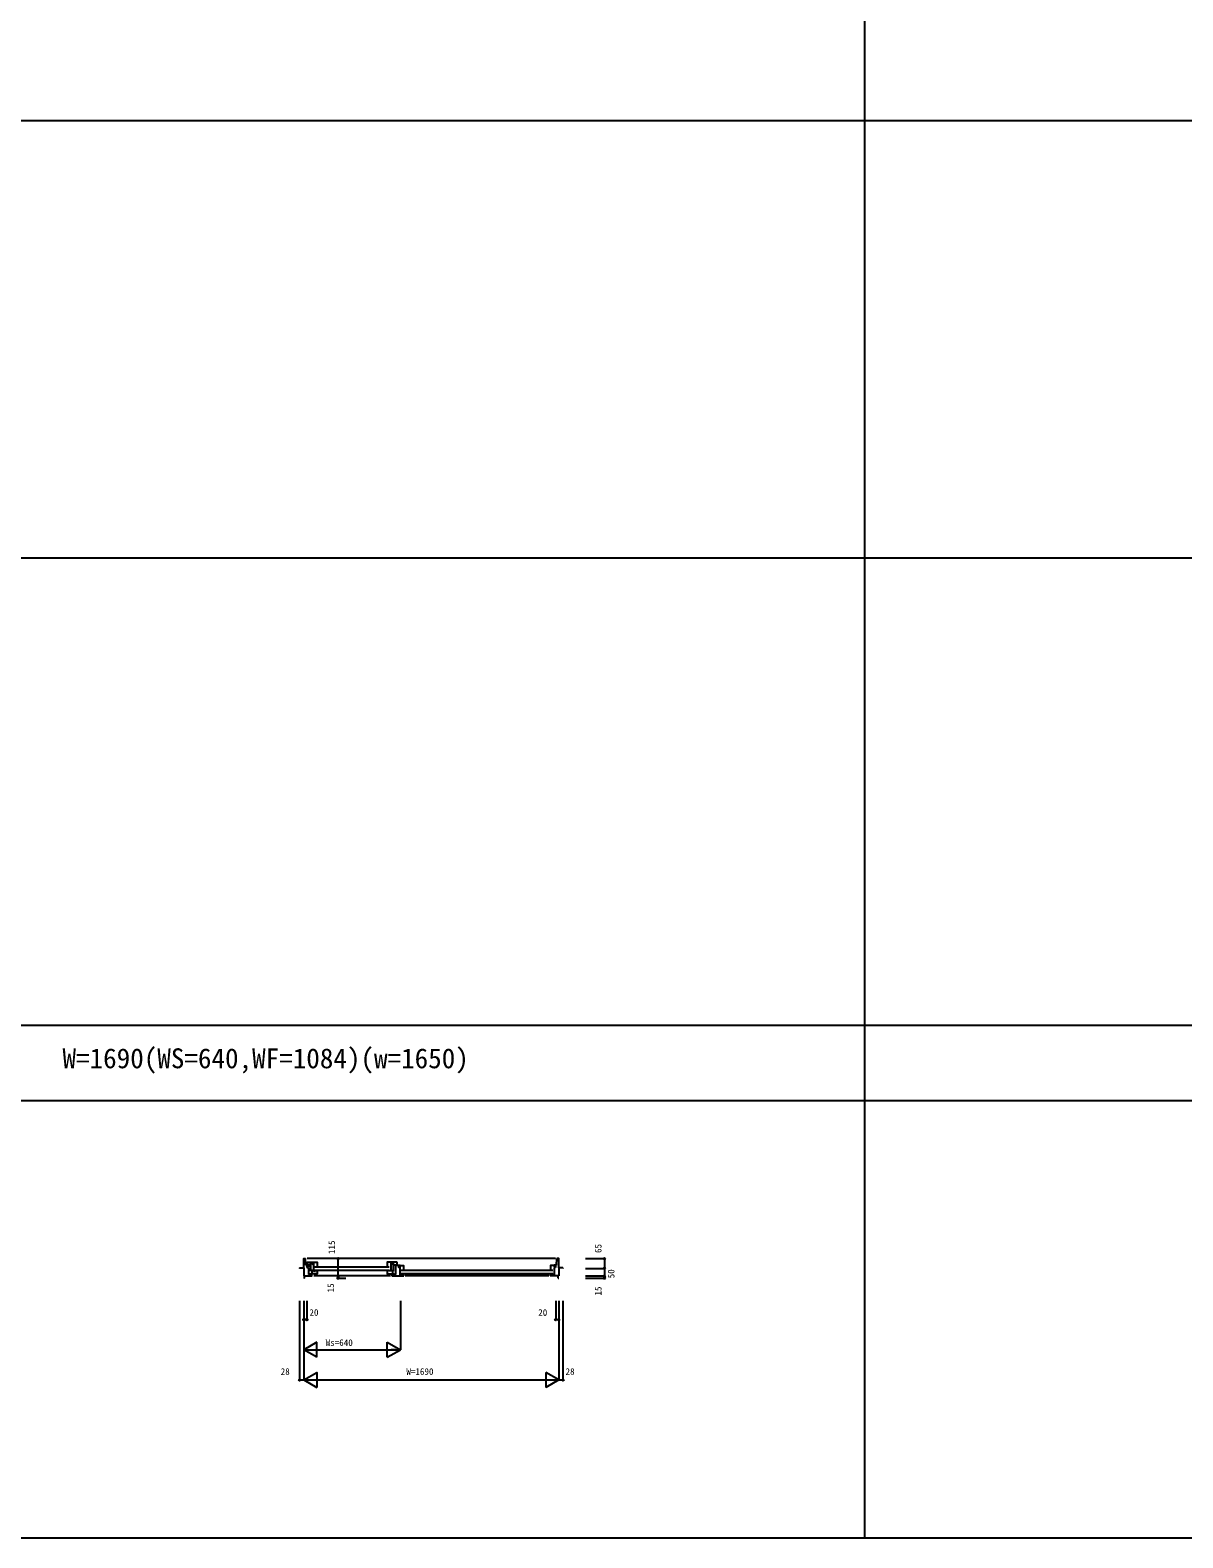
# Model space of a CAD drawing. Units: millimetres, scale not verified. Extents: x -13750 to 13750, y -10000 to 10000.
# Drawn here: x -1534 to 6108, y -10000 to 0 of the extents above; entities that cross this region are included whole.
import ezdxf
from ezdxf.enums import TextEntityAlignment as Align

# ---------------------------------------------------------------- set-up
doc = ezdxf.new("R2010")
doc.units = ezdxf.units.MM
doc.header["$LTSCALE"] = 50
for name, color, linetype in [('0-0_0', 3, 'Continuous'), ('0-2_YKK_B1', 4, 'Continuous'), ('0-4_YKK_F1', 7, 'Continuous'), ('0-6_YKK_N1', 2, 'Continuous')]:
    doc.layers.add(name, color=color, linetype=linetype)
doc.styles.add('ＭＳ ゴシック', font='')
doc.styles.get('ＭＳ ゴシック').set_extended_font_data('MS Gothic')

msp = doc.modelspace()

# ---------------------------------------------------------------- linework, layer by layer
at = {"layer": '0-2_YKK_B1'}
for p, q in [((294.36, -8192.5), (292, -8147.5)), ((294.36, -8192.5), (310, -8192.5)), ((300.8, -8192.5), (300.8, -8207)), ((1948, -8147.5), (302, -8147.5)), ((310, -8192.5), (310, -8203.5)), ((326, -8231.5), (326, -8170.5)), ((874, -8231.5), (874, -8170.5)), ((874, -8189.5), (898, -8189.5)), ((898, -8189.5), (898, -8170.5)), ((1955.64, -8192.5), (1940, -8192.5)), ((1940, -8192.5), (1940, -8203.5)), ((1949.2, -8192.5), (1949.2, -8207)), ((1955.64, -8192.5), (1958, -8147.5)), ((252, -8209.1), (252, -8212.5)), ((280, -8209.1), (280, -8262.5)), ((284, -8262.5), (280, -8262.5)), ((284, -8277.5), (280, -8277.5)), ((284, -8277.5), (284, -8262.5)), ((284, -8262.5), (336, -8262.5)), ((300.8, -8207), (310, -8207)), ((310, -8207), (310, -8252.5)), ((310, -8252.5), (322, -8252.5)), ((322, -8262.5), (322, -8252.5)), ((322, -8252.5), (326.2, -8252.5)), ((344, -8226.1), (326, -8226.1)), ((334, -8252.5), (329.7, -8252.5)), ((332.7, -8226.1), (332.7, -8248.5)), ((334, -8262.5), (334, -8252.5)), ((854, -8262.5), (346, -8262.5)), ((846, -8204.5), (354, -8204.5)), ((846, -8226.5), (354, -8226.5)), ((856, -8226.1), (874, -8226.1)), ((864, -8262.5), (942, -8262.5)), ((866, -8262.5), (866, -8252.5)), ((890, -8252.5), (866, -8252.5)), ((867.3, -8226.1), (867.3, -8248.5)), ((1930, -8226.5), (926, -8226.5)), ((1930, -8248.5), (926, -8248.5)), ((1904, -8262.5), (952, -8262.5)), ((1966, -8262.5), (1914, -8262.5)), ((1916, -8262.5), (1916, -8252.5)), ((1916, -8252.5), (1920.3, -8252.5)), ((1928, -8252.5), (1923.8, -8252.5)), ((1928, -8262.5), (1928, -8252.5)), ((1940, -8252.5), (1928, -8252.5)), ((1949.2, -8207), (1940, -8207)), ((1940, -8207), (1940, -8252.5)), ((1966, -8277.5), (1966, -8262.5)), ((1966, -8262.5), (1970, -8262.5)), ((1966, -8277.5), (1970, -8277.5)), ((1970, -8209.1), (1970, -8262.5)), ((1998, -8209.1), (1998, -8212.5))]:
    msp.add_line(p, q, dxfattribs=at)
for points in [[(252, -8209.1), (280, -8209.1), (280, -8147.5), (292, -8147.5)], [(326, -8189.5), (302, -8189.5), (302, -8170.5), (344, -8170.5), (344, -8181.5)], [(337.2, -8170.5), (337.2, -8185), (344, -8185), (344, -8228.4), (354.5, -8228.4), (354.5, -8227.5), (368, -8227.5)], [(344, -8170.7), (368, -8170.7), (368, -8206.5)], [(862.8, -8170.5), (862.8, -8185), (856, -8185), (856, -8228.4), (845.5, -8228.4), (845.5, -8227.5), (832, -8227.5)], [(856, -8170.7), (832, -8170.7), (832, -8206.5)], [(898, -8170.5), (856, -8170.5), (856, -8181.5)], [(890, -8252.5), (890, -8192.5), (916, -8192.5)], [(916, -8207), (909.2, -8207), (909.2, -8192.5)], [(916, -8192.7), (916, -8192.5), (916, -8195.4)], [(916, -8192.7), (940, -8192.7), (940, -8228.5)], [(916, -8198.7), (916, -8252.5), (940, -8252.5), (940, -8262.5)], [(1940, -8192.7), (1916, -8192.7), (1916, -8228.5)], [(1998, -8209.1), (1970, -8209.1), (1970, -8147.5), (1958, -8147.5)], [(368, -8225.5), (368, -8248.5), (326, -8248.5), (326, -8244.5)], [(832, -8225.5), (832, -8248.5), (874, -8248.5), (874, -8244.5)]]:
    msp.add_lwpolyline(points, dxfattribs=at)
at = {"layer": '0-4_YKK_F1'}
for p, q in [((4000, -10000), (4000, 9500)), ((-13750, -600), (13250, -600)), ((-13750, -3500), (13250, -3500)), ((-13750, -6600), (13250, -6600)), ((-13750, -7100), (13250, -7100)), ((-13750, -10000), (13750, -10000))]:
    msp.add_line(p, q, dxfattribs=at)
at = {"layer": '0-6_YKK_N1'}
for p, q in [((507.43, -8262.5), (507.43, -8147.5)), ((2148, -8147.5), (2273, -8147.5)), ((2273, -8147.5), (2273, -8212.5)), ((507.43, -8277.5), (507.43, -8262.5)), ((507.43, -8277.5), (557.43, -8277.5)), ((2148, -8212.5), (2273, -8212.5)), ((2148, -8262.5), (2273, -8262.5)), ((2148, -8277.5), (2273, -8277.5)), ((252, -8427.5), (252, -8952.5)), ((280, -8427.5), (280, -8952.5)), ((300, -8427.5), (300, -8552.5)), ((920, -8427.5), (920, -8752.5)), ((1950, -8427.5), (1950, -8552.5)), ((1970, -8427.5), (1970, -8952.5)), ((1998, -8427.5), (1998, -8952.5)), ((300, -8552.5), (280, -8552.5)), ((1950, -8552.5), (1970, -8552.5)), ((366.6, -8702.5), (280, -8752.5)), ((280, -8752.5), (920, -8752.5)), ((366.6, -8802.5), (280, -8752.5)), ((366.6, -8802.5), (366.6, -8702.5)), ((833.4, -8802.5), (833.4, -8702.5)), ((833.4, -8702.5), (920, -8752.5)), ((833.4, -8802.5), (920, -8752.5)), ((889, -8752.5), (859, -8752.5)), ((252, -8952.5), (280, -8952.5)), ((280, -8952.5), (1970, -8952.5)), ((280, -8952.5), (366.6, -9002.5)), ((1883.4, -8902.5), (1883.4, -9002.5)), ((1970, -8952.5), (1883.4, -8902.5)), ((1970, -8952.5), (1883.4, -9002.5)), ((1970, -8952.5), (1998, -8952.5))]:
    msp.add_line(p, q, dxfattribs=at)
for points in [[(2273, -8212.5), (2273, -8262.5), (2273, -8277.5)], [(280, -8952.5), (366.6, -8902.5), (366.6, -9002.5)]]:
    msp.add_lwpolyline(points, dxfattribs=at)
for centre in [(507.43, -8147.5), (2273, -8147.5), (507.43, -8262.5), (507.43, -8277.5), (2273, -8212.5), (2273, -8262.5), (2273, -8277.5), (280, -8552.5), (300, -8552.5), (1950, -8552.5), (1970, -8552.5), (252, -8952.5), (1998, -8952.5)]:
    msp.add_circle(centre, 5, dxfattribs=at)

# ---------------------------------------------------------------- texts
at = {"layer": '0-0_0', "style": 'ＭＳ ゴシック'}
msp.add_text('W=1690(WS=640,WF=1084)(w=1650)', height=132, dxfattribs=at).set_placement((-1320, -6925), align=Align.BOTTOM_LEFT)
at = {"layer": '0-6_YKK_N1', "style": 'ＭＳ ゴシック'}
for s, p in [('115', (499.63, -8117.62)), ('65', (2266.83, -8110.67)), ('50', (2352.7, -8278.63)), ('15', (493.06, -8371.96)), ('15', (2266.83, -8392.9))]:
    msp.add_text(s, height=43.99, rotation=90, dxfattribs=at).set_placement(p, align=Align.BOTTOM_LEFT)
for s, p in [('20', (317.23, -8540.5)), ('20', (1834.27, -8540.5)), ('Ws=640', (425, -8740.5)), ('28', (126.76, -8932.28)), ('W=1690', (960, -8932.28)), ('28', (2015.18, -8932.28))]:
    msp.add_text(s, height=43.99, dxfattribs=at).set_placement(p, align=Align.BOTTOM_LEFT)

doc.saveas('drawing.dxf')
